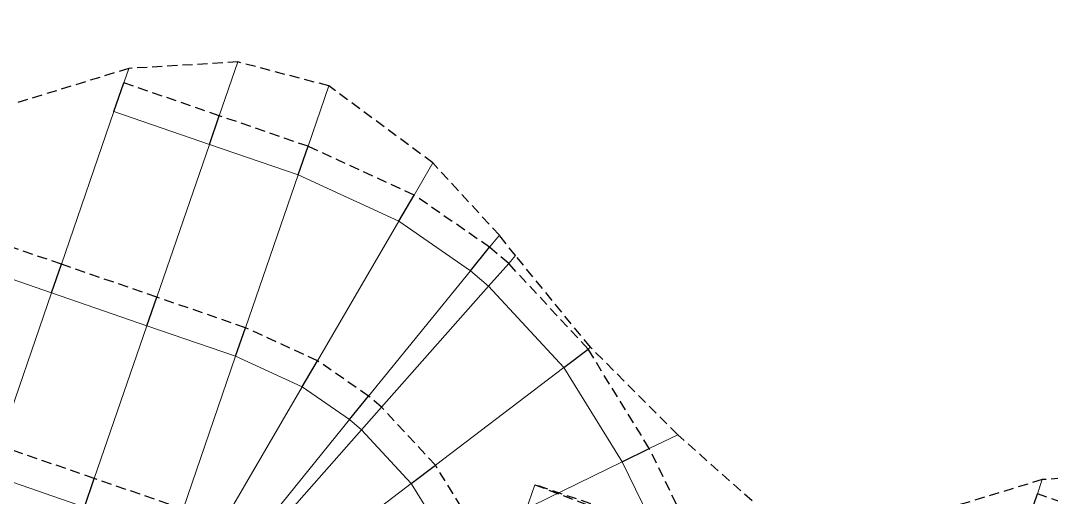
# Model space of a CAD drawing. Header units: metres. Extents: x 544752 to 548977, y 1840603 to 1844608.
# Drawn here: x 546940.6 to 546991.7, y 1842976.4 to 1843000 of the extents above; entities that cross this region are included whole.
import ezdxf

# ---------------------------------------------------------------- set-up
doc = ezdxf.new("R2010")
doc.units = ezdxf.units.M
doc.header["$MEASUREMENT"] = 0
doc.linetypes.add('ACAD_ISO02W100', pattern=[15, 12, -3])
doc.linetypes.add('Anordnung Grundriss$0$GESTRICHELT', pattern=[0.75, 0.5, -0.25])
for name, color, linetype, lineweight in [('C-ROAD-CORR', 5, 'Continuous', 0), ('C-ROAD-LINK', 150, 'Continuous', 0), ('C-TOPO-FEAT', 94, 'Continuous', 5), ('Đường', 5, 'ACAD_ISO02W100', 5)]:
    doc.layers.add(name, color=color, linetype=linetype, lineweight=lineweight)

# ---------------------------------------------------------------- blocks, each defined once
blk = doc.blocks.new('TB')
at = {"layer": 'Defpoints', "color": 5, "linetype": 'Anordnung Grundriss$0$GESTRICHELT', "lineweight": 5, "ltscale": 0.2}
blk.add_circle((-0.405, 0), 105.728, dxfattribs=at)

msp = doc.modelspace()

# ---------------------------------------------------------------- linework, layer by layer
at = {"layer": 'C-ROAD-CORR', "color": 160, "linetype": 'Continuous'}
for p, q in [((546950.476, 1842995.336, 601.775), (546951.394, 1842998, 604.593)), ((546950.476, 1842995.336, 601.775), (546951.394, 1842998, 604.593)), ((546950.476, 1842995.336, 601.775), (546951.394, 1842998, 604.593)), ((546950.476, 1842995.336, 601.775), (546951.394, 1842998, 604.593)), ((546945.749, 1842996.965, 601.675), (546945.994, 1842997.677, 602.428)), ((546945.749, 1842996.965, 601.675), (546945.994, 1842997.677, 602.428)), ((546945.749, 1842996.965, 601.675), (546945.994, 1842997.677, 602.428)), ((546945.749, 1842996.965, 601.675), (546945.994, 1842997.677, 602.428)), ((546945.26, 1842995.547, 601.645), (546945.749, 1842996.965, 601.675)), ((546945.26, 1842995.547, 601.645), (546945.749, 1842996.965, 601.675)), ((546954.872, 1842993.822, 601.868), (546955.903, 1842996.815, 605.035)), ((546954.872, 1842993.822, 601.868), (546955.903, 1842996.815, 605.035)), ((546954.872, 1842993.822, 601.868), (546955.903, 1842996.815, 605.035)), ((546954.872, 1842993.822, 601.868), (546955.903, 1842996.815, 605.035)), ((546942.654, 1842987.983, 593.645), (546945.26, 1842995.547, 601.645)), ((546942.654, 1842987.983, 593.645), (546945.26, 1842995.547, 601.645)), ((546942.654, 1842987.983, 593.645), (546945.26, 1842995.547, 601.645)), ((546949.987, 1842993.918, 601.745), (546950.476, 1842995.336, 601.775)), ((546949.987, 1842993.918, 601.745), (546950.476, 1842995.336, 601.775)), ((546947.381, 1842986.355, 593.745), (546949.987, 1842993.918, 601.745)), ((546947.381, 1842986.355, 593.745), (546949.987, 1842993.918, 601.745)), ((546947.381, 1842986.355, 593.745), (546949.987, 1842993.918, 601.745)), ((546954.383, 1842992.403, 601.838), (546954.872, 1842993.822, 601.868)), ((546954.383, 1842992.403, 601.838), (546954.872, 1842993.822, 601.868)), ((546960.128, 1842991.411, 601.872), (546961.054, 1842992.998, 603.71)), ((546960.128, 1842991.411, 601.872), (546961.054, 1842992.998, 603.71)), ((546960.128, 1842991.411, 601.872), (546961.054, 1842992.998, 603.71)), ((546960.128, 1842991.411, 601.872), (546961.054, 1842992.998, 603.71)), ((546951.777, 1842984.84, 593.838), (546954.383, 1842992.403, 601.838)), ((546951.777, 1842984.84, 593.838), (546954.383, 1842992.403, 601.838)), ((546951.777, 1842984.84, 593.838), (546954.383, 1842992.403, 601.838)), ((546959.372, 1842990.115, 601.842), (546960.128, 1842991.411, 601.872)), ((546959.372, 1842990.115, 601.842), (546960.128, 1842991.411, 601.872)), ((546955.34, 1842983.205, 593.842), (546959.372, 1842990.115, 601.842)), ((546955.34, 1842983.205, 593.842), (546959.372, 1842990.115, 601.842)), ((546955.34, 1842983.205, 593.842), (546959.372, 1842990.115, 601.842)), ((546963.87, 1842988.821, 601.875), (546964.353, 1842989.417, 602.642)), ((546963.87, 1842988.821, 601.875), (546964.353, 1842989.417, 602.642)), ((546963.87, 1842988.821, 601.875), (546964.353, 1842989.417, 602.642)), ((546963.87, 1842988.821, 601.875), (546964.353, 1842989.417, 602.642)), ((546962.923, 1842987.657, 601.845), (546963.87, 1842988.821, 601.875)), ((546962.923, 1842987.657, 601.845), (546963.87, 1842988.821, 601.875)), ((546964.813, 1842988.021, 601.876), (546965.157, 1842988.409, 602.394)), ((546964.813, 1842988.021, 601.876), (546965.157, 1842988.409, 602.394)), ((546964.813, 1842988.021, 601.876), (546965.157, 1842988.409, 602.394)), ((546964.813, 1842988.021, 601.876), (546965.157, 1842988.409, 602.394)), ((546942.165, 1842986.565, 593.615), (546942.654, 1842987.983, 593.645)), ((546942.165, 1842986.565, 593.615), (546942.654, 1842987.983, 593.645)), ((546957.877, 1842981.45, 593.845), (546962.923, 1842987.657, 601.845)), ((546957.877, 1842981.45, 593.845), (546962.923, 1842987.657, 601.845)), ((546957.877, 1842981.45, 593.845), (546962.923, 1842987.657, 601.845)), ((546963.819, 1842986.897, 601.846), (546964.813, 1842988.021, 601.876)), ((546963.819, 1842986.897, 601.846), (546964.813, 1842988.021, 601.876)), ((546939.559, 1842979.002, 585.615), (546942.165, 1842986.565, 593.615)), ((546939.559, 1842979.002, 585.615), (546942.165, 1842986.565, 593.615)), ((546939.559, 1842979.002, 585.615), (546942.165, 1842986.565, 593.615)), ((546958.517, 1842980.907, 593.846), (546963.819, 1842986.897, 601.846)), ((546958.517, 1842980.907, 593.846), (546963.819, 1842986.897, 601.846)), ((546958.517, 1842980.907, 593.846), (546963.819, 1842986.897, 601.846)), ((546946.892, 1842984.936, 593.715), (546947.381, 1842986.355, 593.745)), ((546946.892, 1842984.936, 593.715), (546947.381, 1842986.355, 593.745)), ((546944.286, 1842977.373, 585.715), (546946.892, 1842984.936, 593.715)), ((546944.286, 1842977.373, 585.715), (546946.892, 1842984.936, 593.715)), ((546944.286, 1842977.373, 585.715), (546946.892, 1842984.936, 593.715)), ((546951.288, 1842983.422, 593.808), (546951.777, 1842984.84, 593.838)), ((546951.288, 1842983.422, 593.808), (546951.777, 1842984.84, 593.838)), ((546967.553, 1842982.874, 601.85), (546968.747, 1842983.782, 601.88)), ((546967.553, 1842982.874, 601.85), (546968.747, 1842983.782, 601.88)), ((546968.747, 1842983.782, 601.88), (546968.863, 1842983.87, 602.025)), ((546968.747, 1842983.782, 601.88), (546968.863, 1842983.87, 602.025)), ((546968.747, 1842983.782, 601.88), (546968.863, 1842983.87, 602.025)), ((546968.747, 1842983.782, 601.88), (546968.863, 1842983.87, 602.025)), ((546948.682, 1842975.858, 585.808), (546951.288, 1842983.422, 593.808)), ((546948.682, 1842975.858, 585.808), (546951.288, 1842983.422, 593.808)), ((546948.682, 1842975.858, 585.808), (546951.288, 1842983.422, 593.808)), ((546954.584, 1842981.91, 593.812), (546955.34, 1842983.205, 593.842)), ((546954.584, 1842981.91, 593.812), (546955.34, 1842983.205, 593.842)), ((546961.184, 1842978.033, 593.85), (546967.553, 1842982.874, 601.85)), ((546961.184, 1842978.033, 593.85), (546967.553, 1842982.874, 601.85)), ((546961.184, 1842978.033, 593.85), (546967.553, 1842982.874, 601.85)), ((546950.553, 1842975, 585.812), (546954.584, 1842981.91, 593.812)), ((546950.553, 1842975, 585.812), (546954.584, 1842981.91, 593.812)), ((546950.553, 1842975, 585.812), (546954.584, 1842981.91, 593.812)), ((546956.931, 1842980.286, 593.815), (546957.877, 1842981.45, 593.845)), ((546956.931, 1842980.286, 593.815), (546957.877, 1842981.45, 593.845)), ((546957.523, 1842979.784, 593.816), (546958.517, 1842980.907, 593.846)), ((546957.523, 1842979.784, 593.816), (546958.517, 1842980.907, 593.846)), ((546951.884, 1842974.078, 585.815), (546956.931, 1842980.286, 593.815)), ((546951.884, 1842974.078, 585.815), (546956.931, 1842980.286, 593.815)), ((546951.884, 1842974.078, 585.815), (546956.931, 1842980.286, 593.815)), ((546952.22, 1842973.793, 585.816), (546957.523, 1842979.784, 593.816)), ((546952.22, 1842973.793, 585.816), (546957.523, 1842979.784, 593.816)), ((546952.22, 1842973.793, 585.816), (546957.523, 1842979.784, 593.816)), ((546971.778, 1842978.857, 601.883), (546973.185, 1842979.542, 603.448)), ((546971.778, 1842978.857, 601.883), (546973.185, 1842979.542, 603.448)), ((546971.778, 1842978.857, 601.883), (546973.185, 1842979.542, 603.448)), ((546971.778, 1842978.857, 601.883), (546973.185, 1842979.542, 603.448)), ((546970.43, 1842978.199, 601.853), (546971.778, 1842978.857, 601.883)), ((546970.43, 1842978.199, 601.853), (546971.778, 1842978.857, 601.883)), ((546959.99, 1842977.125, 593.82), (546961.184, 1842978.033, 593.85)), ((546959.99, 1842977.125, 593.82), (546961.184, 1842978.033, 593.85)), ((546963.239, 1842974.694, 593.853), (546970.43, 1842978.199, 601.853)), ((546963.239, 1842974.694, 593.853), (546970.43, 1842978.199, 601.853)), ((546963.239, 1842974.694, 593.853), (546970.43, 1842978.199, 601.853)), ((546943.797, 1842975.955, 585.685), (546944.286, 1842977.373, 585.715)), ((546943.797, 1842975.955, 585.685), (546944.286, 1842977.373, 585.715)), ((546953.62, 1842972.285, 585.82), (546959.99, 1842977.125, 593.82)), ((546953.62, 1842972.285, 585.82), (546959.99, 1842977.125, 593.82)), ((546953.62, 1842972.285, 585.82), (546959.99, 1842977.125, 593.82)), ((546965.514, 1842975.347, 602.19), (546966.105, 1842977.064, 604.006)), ((546965.514, 1842975.347, 602.19), (546966.105, 1842977.064, 604.006)), ((546965.514, 1842975.347, 602.19), (546966.105, 1842977.064, 604.006)), ((546965.514, 1842975.347, 602.19), (546966.105, 1842977.064, 604.006)), ((546991.004, 1842976.611, 610.694), (546991.247, 1842977.316, 611.439)), ((546991.004, 1842976.611, 610.694), (546991.247, 1842977.316, 611.439)), ((546991.004, 1842976.611, 610.694), (546991.247, 1842977.316, 611.439)), ((546991.004, 1842976.611, 610.694), (546991.247, 1842977.316, 611.439)), ((546990.516, 1842975.193, 610.664), (546991.004, 1842976.611, 610.694)), ((546990.516, 1842975.193, 610.664), (546991.004, 1842976.611, 610.694))]:
    msp.add_line(p, q, dxfattribs=at)
at = {"layer": 'C-ROAD-CORR', "color": 11, "linetype": 'Anordnung Grundriss$0$GESTRICHELT', "lineweight": 30}
for points in [[(546976.877, 1842976.263, 605.394), (546973.185, 1842979.542, 603.448), (546968.863, 1842983.87, 602.025), (546965.157, 1842988.409, 602.394), (546964.353, 1842989.417, 602.642), (546961.054, 1842992.998, 603.71), (546955.903, 1842996.815, 605.035), (546951.394, 1842998, 604.593), (546945.994, 1842997.677, 602.428), (546940.08, 1842995.862, 600.155)], [(546973.779, 1842974.753, 601.947), (546971.778, 1842978.857, 601.883), (546968.747, 1842983.782, 601.88), (546964.813, 1842988.021, 601.876), (546963.87, 1842988.821, 601.875), (546960.128, 1842991.411, 601.872), (546954.872, 1842993.822, 601.868), (546950.476, 1842995.336, 601.775), (546945.749, 1842996.965, 601.675)], [(546963.239, 1842974.694, 593.853), (546961.184, 1842978.033, 593.85), (546958.517, 1842980.907, 593.846), (546957.877, 1842981.45, 593.845), (546955.34, 1842983.205, 593.842), (546951.777, 1842984.84, 593.838), (546947.381, 1842986.355, 593.745), (546942.654, 1842987.983, 593.645), (546937.927, 1842989.612, 593.545)], [(546948.682, 1842975.858, 585.808), (546944.286, 1842977.373, 585.715), (546939.559, 1842979.002, 585.615)], [(546996.668, 1842977.7, 613.669), (546991.247, 1842977.316, 611.439), (546985.338, 1842975.514, 609.18)], [(546969.597, 1842975.876, 604.094), (546966.105, 1842977.064, 604.006), (546969.328, 1842975.836, 604.111)], [(547031.021, 1842960.266, 611.294), (547025.982, 1842963.765, 611.291), (547019.033, 1842966.952, 611.287), (547014.64, 1842968.466, 611.194), (547009.913, 1842970.095, 611.094), (547005.186, 1842971.724, 610.994), (547000.459, 1842973.353, 610.894), (546995.732, 1842974.982, 610.794), (546991.004, 1842976.611, 610.694)]]:
    msp.add_polyline3d(points, dxfattribs=at)
at = {"layer": 'C-ROAD-CORR', "color": 1, "linetype": 'Anordnung Grundriss$0$GESTRICHELT', "lineweight": 30}
for points in [[(546976.877, 1842976.263, 605.394), (546973.185, 1842979.542, 603.448), (546968.863, 1842983.87, 602.025), (546965.157, 1842988.409, 602.394), (546964.353, 1842989.417, 602.642), (546961.054, 1842992.998, 603.71), (546955.903, 1842996.815, 605.035), (546951.394, 1842998, 604.593), (546945.994, 1842997.677, 602.428), (546940.08, 1842995.862, 600.155)], [(546996.668, 1842977.7, 613.669), (546991.247, 1842977.316, 611.439), (546985.338, 1842975.514, 609.18)], [(546969.597, 1842975.876, 604.094), (546966.105, 1842977.064, 604.006), (546969.328, 1842975.836, 604.111)]]:
    msp.add_polyline3d(points, dxfattribs=at)
at = {"layer": 'C-ROAD-LINK', "color": 83, "linetype": 'Continuous', "lineweight": -3}
for p, q in [((546945.26, 1842995.547, 601.645), (546945.749, 1842996.965, 601.675)), ((546949.987, 1842993.918, 601.745), (546950.476, 1842995.336, 601.775)), ((546954.383, 1842992.403, 601.838), (546954.872, 1842993.822, 601.868)), ((546959.372, 1842990.115, 601.842), (546960.128, 1842991.411, 601.872)), ((546962.923, 1842987.657, 601.845), (546963.87, 1842988.821, 601.875)), ((546942.165, 1842986.565, 593.615), (546942.654, 1842987.983, 593.645)), ((546963.819, 1842986.897, 601.846), (546964.813, 1842988.021, 601.876)), ((546946.892, 1842984.936, 593.715), (546947.381, 1842986.355, 593.745)), ((546951.288, 1842983.422, 593.808), (546951.777, 1842984.84, 593.838)), ((546967.553, 1842982.874, 601.85), (546968.747, 1842983.782, 601.88)), ((546954.584, 1842981.91, 593.812), (546955.34, 1842983.205, 593.842)), ((546956.931, 1842980.286, 593.815), (546957.877, 1842981.45, 593.845)), ((546957.523, 1842979.784, 593.816), (546958.517, 1842980.907, 593.846)), ((546970.43, 1842978.199, 601.853), (546971.778, 1842978.857, 601.883)), ((546959.99, 1842977.125, 593.82), (546961.184, 1842978.033, 593.85)), ((546943.797, 1842975.955, 585.685), (546944.286, 1842977.373, 585.715)), ((546990.516, 1842975.193, 610.664), (546991.004, 1842976.611, 610.694))]:
    msp.add_line(p, q, dxfattribs=at)
at = {"layer": 'C-TOPO-FEAT', "color": 94, "linetype": 'Continuous', "lineweight": 0, "ltscale": 2}
for points in [[(546972.43, 1842974.096, 601.917), (546970.43, 1842978.199, 601.853), (546967.553, 1842982.874, 601.85), (546963.819, 1842986.897, 601.846), (546962.923, 1842987.657, 601.845), (546959.372, 1842990.115, 601.842), (546954.383, 1842992.403, 601.838), (546949.987, 1842993.918, 601.745), (546945.26, 1842995.547, 601.645)], [(546961.891, 1842974.037, 593.823), (546959.99, 1842977.125, 593.82), (546957.523, 1842979.784, 593.816), (546956.931, 1842980.286, 593.815), (546954.584, 1842981.91, 593.812), (546951.288, 1842983.422, 593.808), (546946.892, 1842984.936, 593.715), (546942.165, 1842986.565, 593.615), (546937.438, 1842988.194, 593.515)], [(546943.797, 1842975.955, 585.685), (546939.07, 1842977.584, 585.585)]]:
    msp.add_polyline3d(points, dxfattribs=at)

# ---------------------------------------------------------------- block references
at = {"layer": 'Đường', "rotation": 186.1801704663931}
msp.add_blockref('TB', (546908.638, 1842966.808, 1), dxfattribs=at)

doc.saveas('drawing.dxf')
